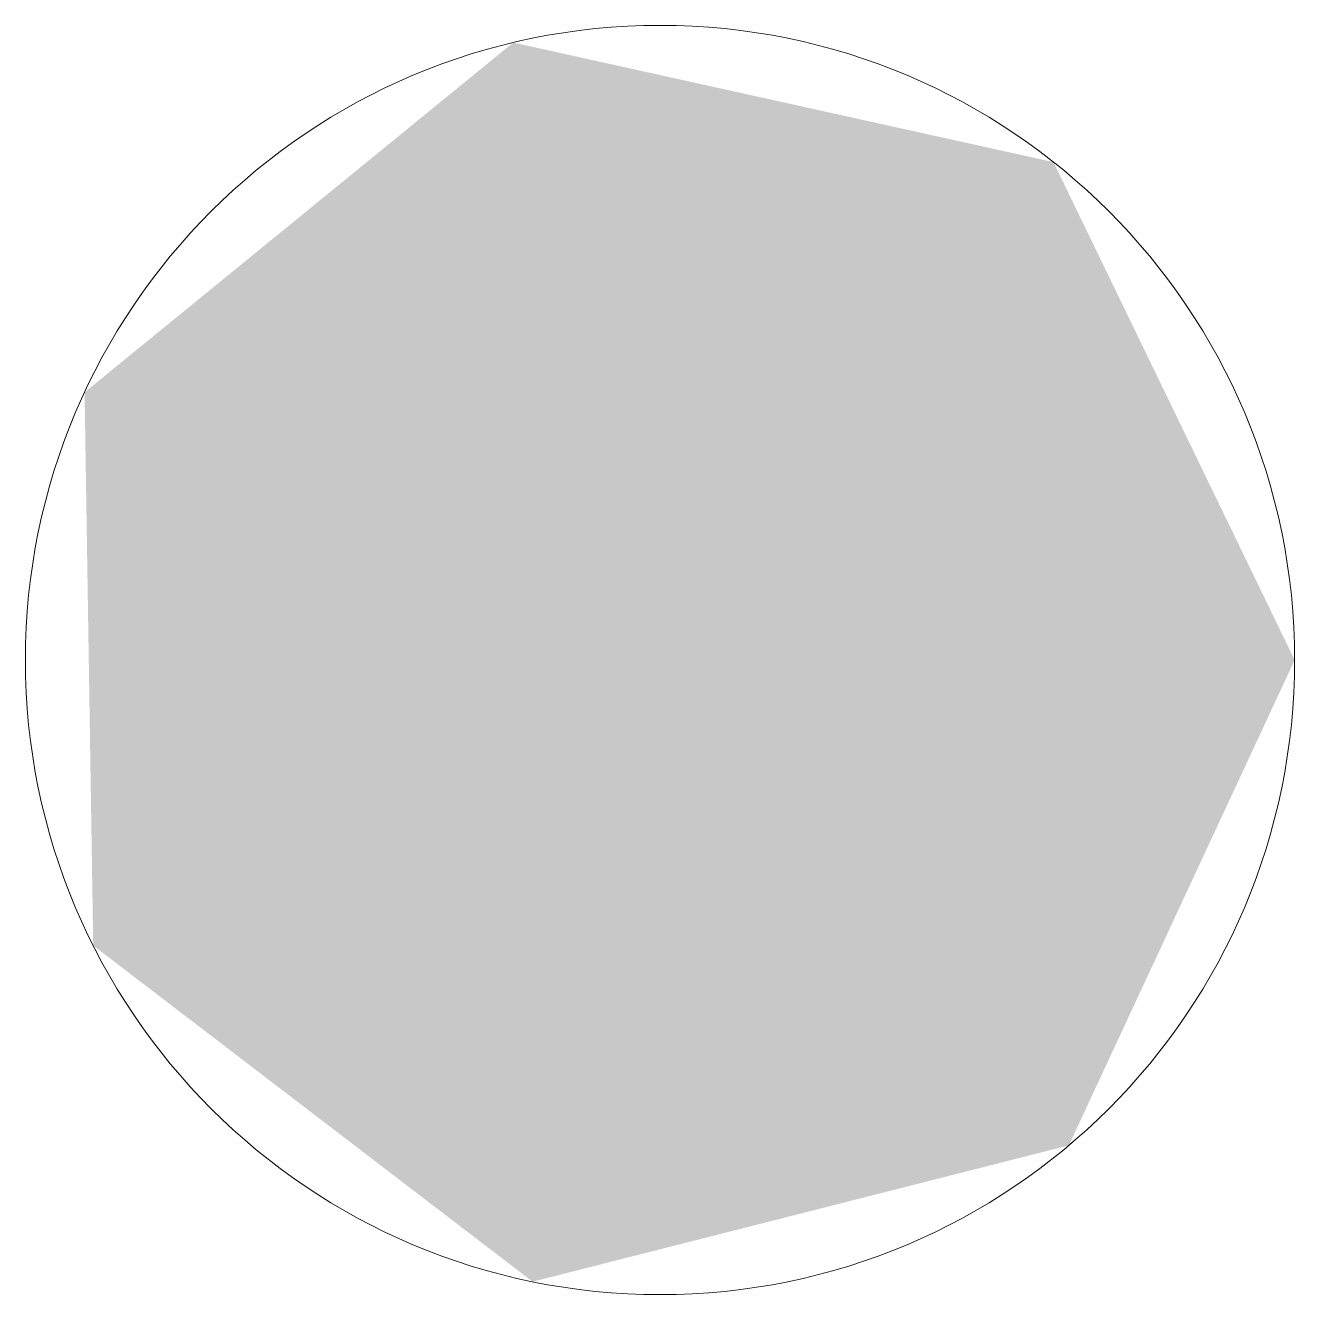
# Model space of a CAD drawing. Header units: millimetres. Extents: x -0.1 to 0.1, y -0.1 to 0.1.
import ezdxf

# ---------------------------------------------------------------- set-up
doc = ezdxf.new("R2010")
doc.units = ezdxf.units.MM
doc.linetypes.add('K5LT32768', pattern=[0])

msp = doc.modelspace()

# ---------------------------------------------------------------- hatches: boundary and pattern name
msp.add_hatch(color=7).paths.add_polyline_path([(0.1, 0), (0.062, 0.07846), (-0.02312, 0.09729), (-0.09067, 0.04218), (-0.08931, -0.04499), (-0.02007, -0.09796), (0.06442, -0.07649)])

# ---------------------------------------------------------------- linework, layer by layer
at = {"color": 7, "linetype": 'K5LT32768', "lineweight": 18}
msp.add_circle((0, 0), 0.1, dxfattribs=at)

doc.saveas('drawing.dxf')
